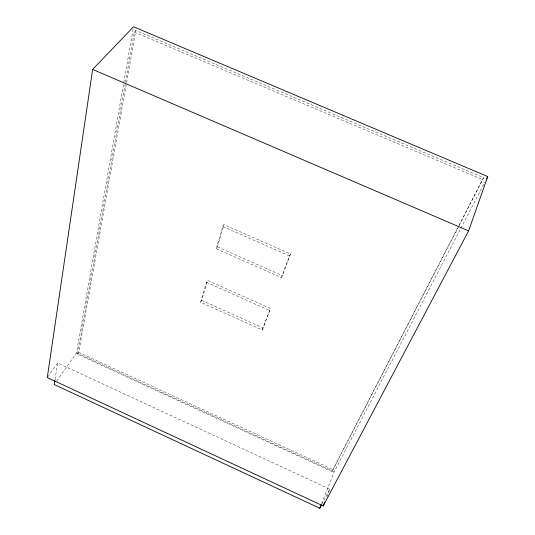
<?xml version="1.0" encoding="UTF-8"?>
<svg xmlns="http://www.w3.org/2000/svg" width="535" height="535" viewBox="0 0 535 535"><rect width="100%" height="100%" fill="white"/><g stroke="black" fill="none" stroke-linecap="round" stroke-linejoin="round"><path stroke-width="0.4" stroke-dasharray="2.67 2.01" d="M55.018 379.776L57.633 363.018L329.841 489.137L326.825 496.781M56.636 381.194L76.505 352.893L133.262 28.395M458.716 226.379L331.981 471.556L77.521 354.17L125.304 83.039M125.451 82.223L134.278 32.1L135.816 30.488L483.566 177.667L459.097 225.636M77.521 354.17L78.759 352.398L135.816 30.488M200.585 302.242L206.436 282.279L207.587 280.407L270.449 308.501L262.264 329.975L200.585 302.242L201.728 300.369L207.587 280.407M216.254 248.735L222.767 226.506L223.951 224.64L290.465 253.918L281.443 277.618L216.254 248.735L217.431 246.869L223.951 224.64M262.264 329.975L270.449 308.501M281.443 277.618L290.465 253.918M321.635 503.595L334.248 471.776L460.414 229.08M331.981 471.556L458.629 225.937M459.01 225.195L483.566 177.667M460.802 228.338L485.031 181.726M321.722 504.572L329.841 489.137M47.742 376.874L57.633 363.018M134.278 32.1L482.837 179.707M222.767 226.506L289.415 255.85M217.431 246.869L282.487 275.679M206.436 282.279L269.419 310.447M201.728 300.369L263.287 328.029M78.759 352.398L332.79 469.523M76.505 352.893L334.248 471.776"/><path stroke-width="0.8" d="M92.649 69.423L47.274 377.536L323.207 505.963L468.6 230.886L487.726 176.543L133.549 26.75L92.649 69.423L468.6 230.886M54.891 380.572L54.269 384.558L319.79 508.25L321.722 504.572M323.207 505.963L324.712 502.138M319.79 508.25L321.02 505.147M486.569 178.764L487.726 176.543"/></g></svg>
